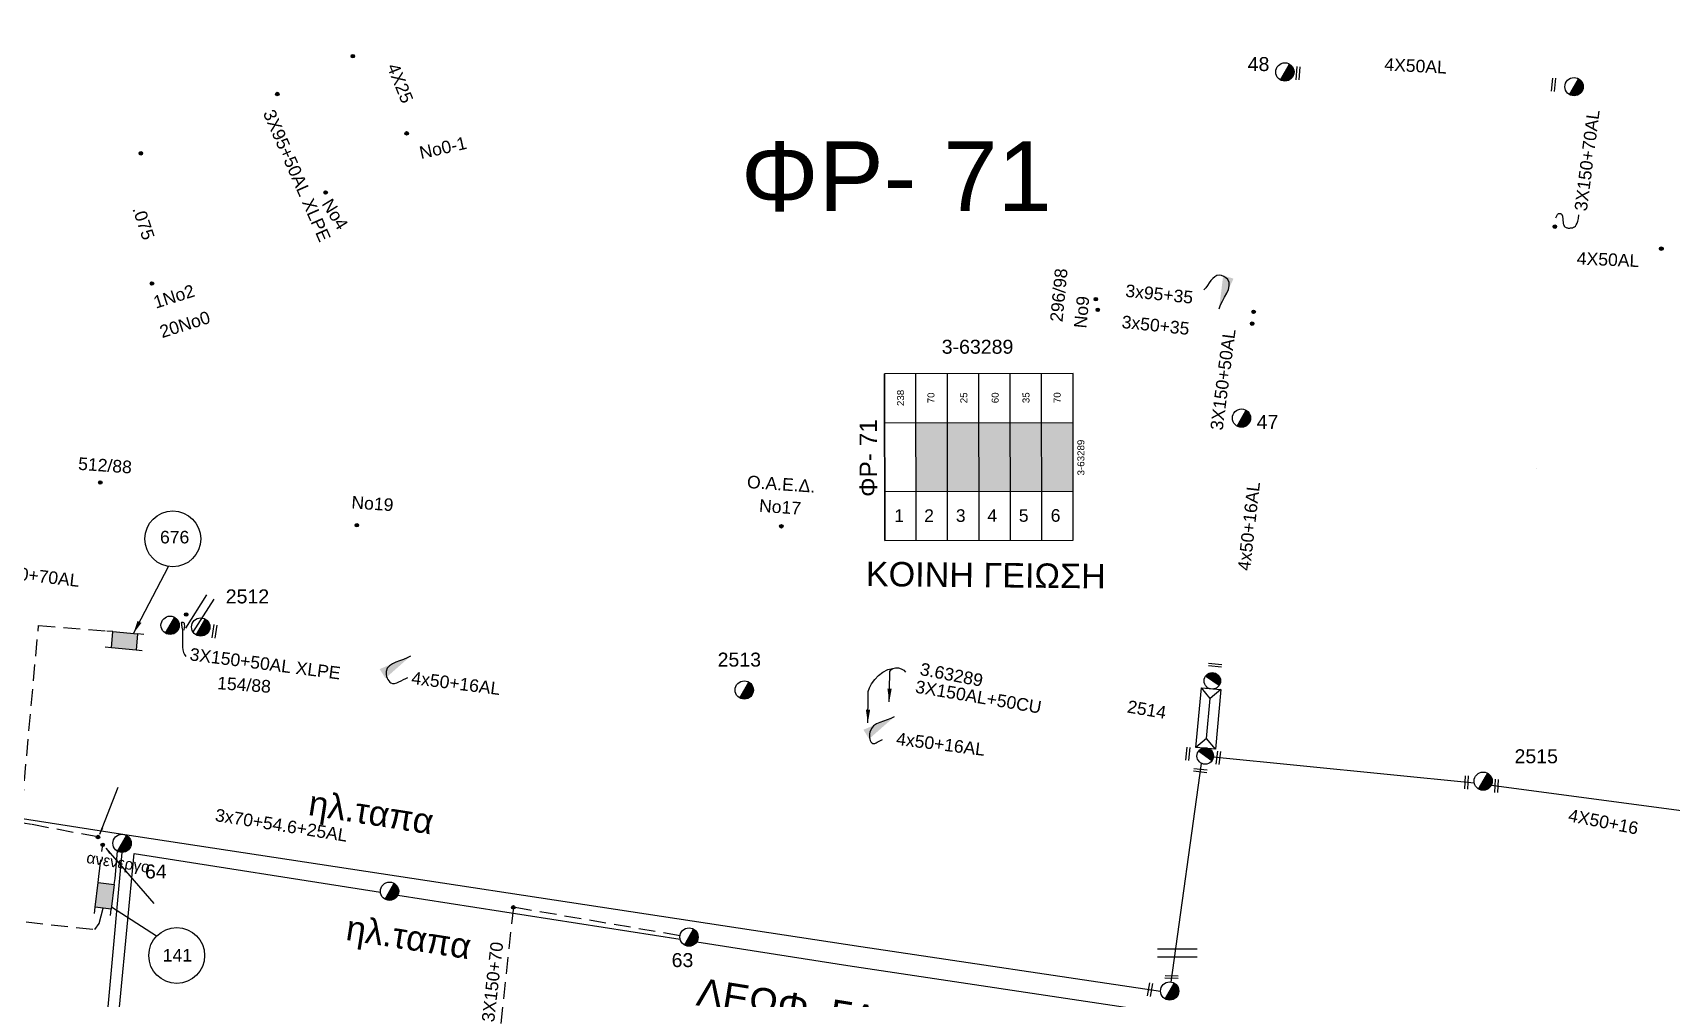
# Model space of a CAD drawing. Header units: millimetres. Extents: x 2893 to 4023, y 216 to 730.
# Drawn here: x 3269.4 to 3393.7, y 457.4 to 530.8 of the extents above; entities that cross this region are included whole.
import ezdxf
from ezdxf.enums import TextEntityAlignment as Align

# ---------------------------------------------------------------- set-up
doc = ezdxf.new("R2010")
doc.units = ezdxf.units.MM
doc.linetypes.add('DASHED', pattern=[19.05, 12.7, -6.35])
for name, color, linetype in [('Link Box 4 Διευθύνσεων', 7, 'Continuous'), ('Άγνωστα', 7, 'Continuous'), ('Ασφαλειοκιβώτια Χ.Τ 6 αναχωρήσεων', 7, 'Continuous'), ('Γυμνά εναέρια ΧΤ (3Φ)   3x50+35CU', 7, 'Continuous'), ('Γυμνά εναέρια ΧΤ (3Φ)   4x16CU', 7, 'Continuous'), ('Γυμνά εναέρια ΧΤ (3Φ)   4x50AL', 7, 'Continuous'), ('Γυμνά εναέρια ΧΤ και ΦΟΠ (3Φ)   4x50+16AL', 7, 'Continuous'), ('Επιγραφές - Σχήματα', 7, 'Continuous'), ('Καλώδια ΧΤ   3x150 AL+50XLPE', 7, 'DASHED'), ('Καλώδια ΧΤ   3x150+50AL', 7, 'DASHED'), ('Καλώδια ΧΤ   3x150+50AL XLPE', 7, 'DASHED'), ('Καλώδια ΧΤ   3x150+70 AL', 7, 'DASHED'), ('Καλώδια ΧΤ   3x150AL+50CU', 7, 'DASHED'), ('Καλώδια ΧΤ   3x95+35 CU', 7, 'DASHED'), ('Καλώδια ΧΤ   3x95+50 AL XLPE', 7, 'DASHED'), ('Μηχανική τομή', 7, 'Continuous'), ('Στύλος ΦΜ', 7, 'Continuous'), ('Στύλος ΦΜ @ 1', 7, 'Continuous'), ('Συνδέσεις', 7, 'Continuous'), ('Συνεστραμμένα ΧΤ   3x70+54.6+25 AL', 7, 'SYN_LINE'), ('Τομή', 7, 'Continuous'), ('Υποσταθμός εναέριος 2 στύλων', 7, 'Continuous'), ('Υποσταθμός πόλεως', 7, 'Continuous'), ('Υπόβαθρο ΔΕΗ', 7, 'Continuous'), ('Υπόγεια Καλώδια Δικτύου ΧΤ   .075', 7, 'DASHED'), ('Υπόγεια καλώδια Παροχών ΧΤ   .075', 7, 'DASHED'), ('Υπόγεια καλώδια Παροχών ΧΤ   4x25', 7, 'DASHED'), ('Υπόγεια καλώδια Παροχών ΧΤ   4x50AL', 7, 'DASHED')]:
    doc.layers.add(name, color=color, linetype=linetype)
doc.styles.add('arial', font='ARIAL.TTF')
doc.styles.get("Standard").update_dxf_attribs({"font": 'ARIAL.TTF'})
doc.linetypes.add('SYN_LINE', pattern='A,0.5,-0.0001,["/\\/\\/\\/",Standard,S=0.1,R=0,X=0,Y=-0.05],-0.25', length=0.7501)
doc.dimstyles.new('ISO-25', dxfattribs={"dimtxt": 2.5, "dimasz": 2.5, "dimexe": 1.25, "dimexo": 0.625, "dimtad": 1, "dimtxsty": 'Standard', "dimcen": 2.5, "dimadec": 0, "dimazin": 0, "dimtfac": 1, "dimtmove": 0, "dimatfit": 3, "dimfxl": 1, "dimarcsym": 0})

# ---------------------------------------------------------------- blocks, each defined once
blk = doc.blocks.new('LINK BOX 4 ΑΝΑΧΩΡΗΣΕΩΝ')
at = {"layer": 'Link Box 4 Διευθύνσεων', "ltscale": 40}
blk.add_hatch(color=256, dxfattribs=at).paths.add_polyline_path([(-3.54, 0), (-3.54, -4.67), (3.54, -4.67), (3.54, 0)])
for p, q in [((-3.54, 0), (-5.33, 0)), ((5.33, 0), (3.54, 0)), ((-3.54, -4.67), (-5.33, -4.67)), ((5.33, -4.67), (3.54, -4.67))]:
    blk.add_line(p, q, dxfattribs=at)
blk.add_lwpolyline([(-3.54, -4.67), (-3.54, 0), (3.54, 0), (3.54, -4.67)], close=True, dxfattribs=at)
blk = doc.blocks.new('ΥΠΑΡΧΩΝ ΤΣΙΜΕΝΤΕΝΙΟΣ ΣΤΥΛΟΣ')
at = {"layer": 'Στύλος ΦΜ'}
blk.add_hatch(color=7, dxfattribs=at).paths.add_polyline_path([(-1.29, -2.28, 0.574793), (2.62, 0, 0.268822), (1.3, 2.27)])
blk.add_line((-1.29, -2.28), (1.3, 2.27), dxfattribs=at)
blk.add_circle((0, 0), 2.62, dxfattribs=at)
at = {"layer": 'Στύλος ΦΜ', "flags": 4}
for tag, p in [('ΑΡΙΘΜΟΣ', (-4.68, 8.05)), ('ΤΥΠΟΣ', (-4.91, 3.03))]:
    blk.add_attdef(tag, p, '', height=4, dxfattribs=at)
blk = doc.blocks.new('ΤΟΜΗ')
at = {"layer": 'Τομή', "ltscale": 40}
for p, q in [((-5.68, 0), (5.68, 0)), ((5.68, -2.33), (-5.68, -2.33))]:
    blk.add_line(p, q, dxfattribs=at)
blk = doc.blocks.new('ΜΗΧΑΝΙΚΗ ΤΟΜΗ')
at = {"layer": 'Μηχανική τομή', "ltscale": 40}
for p, q in [((-1.89, 0.78), (1.89, 0.78)), ((1.89, 0), (-1.89, 0))]:
    blk.add_line(p, q, dxfattribs=at)
blk = doc.blocks.new('_ΣΥΝΔΕΣΗ')
at = {"layer": 'Συνδέσεις', "linetype": 'SYN_LINE', "ltscale": 40}
blk.add_hatch(color=256, dxfattribs=at).paths.add_polyline_path([(-116.75, 2339.64, 1), (-117.75, 2339.64, 1)])
at = {"layer": 'Συνδέσεις'}
blk.add_circle((-117.25, 2339.64), 0.5, dxfattribs=at)
blk = doc.blocks.new('ΥΠΟΣΤΑΘΜΟΣ ΕΝΑΕΡΙΟΣ ΕΠΙ 2 ΣΤΥΛΩΝ')
at = {"layer": 'Υποσταθμός εναέριος 2 στύλων', "linetype": 'Continuous'}
for points in [[(-11.97, -2.11, 0.574793), (-8.45, -0.07, 0.268822), (-9.64, 1.98)], [(9.68, -2.15, 0.574793), (13.19, -0.1, 0.268822), (12.01, 1.95)]]:
    blk.add_hatch(color=256, dxfattribs=at).paths.add_polyline_path(points)
for p, q in [((-11.97, -2.11), (-9.64, 1.98)), ((9.68, -2.15), (12.01, 1.95))]:
    blk.add_line(p, q, dxfattribs=at)
for centre in [(-10.81, -0.07), (10.84, -0.1)]:
    blk.add_circle(centre, 2.36, dxfattribs=at)
at = {"layer": 'Υποσταθμός πόλεως', "linetype": 'Continuous', "ltscale": 40}
blk.add_lwpolyline([(-8.57, 2.82), (8.57, 2.82), (8.57, -2.82), (-8.57, -2.82)], close=True, dxfattribs=at)
for points in [[(-5.75, 0), (-8.57, 2.82)], [(-8.57, -2.82), (-5.75, 0)], [(-5.75, 0), (5.75, 0)], [(5.75, 0), (8.57, 2.82)], [(8.57, -2.82), (5.75, 0)]]:
    blk.add_lwpolyline(points, dxfattribs=at)
at = {"layer": 'Υποσταθμός εναέριος 2 στύλων', "ltscale": 40, "flags": 1}
for tag, p in [('ΜΕΤΑΣΧΗΜΑΤΙΣΜΟΣ', (14.09, 2.51)), ('ΙΣΧΥΣ', (14.07, -0.28)), ('ΑΡΙΘΜΟΣ', (14.19, -3))]:
    blk.add_attdef(tag, p, '', height=1.8, dxfattribs=at)
blk = doc.blocks.new('ΑΣΦΑΛΕΙΟΚΙΒΩΤΙΟ ΥΠΟΣΤΑΘΜΟΥ 6 ΑΝΑΧΩΡΗΣΕΩΝ')
at = {"layer": 'Ασφαλειοκιβώτια Χ.Τ 6 αναχωρήσεων', "ltscale": 40}
for p, q in [((-23.91, 27), (23.91, 27)), ((-9.83, 27), (-9.83, -27)), ((9.83, 27), (9.83, -27)), ((-23.91, 18), (23.91, 18)), ((-23.91, 9), (23.91, 9)), ((-23.91, 0), (23.91, 0)), ((-23.91, -9), (23.91, -9)), ((-23.91, -18), (23.91, -18))]:
    blk.add_line(p, q, dxfattribs=at)
at = {"layer": 'Ασφαλειοκιβώτια Χ.Τ 6 αναχωρήσεων'}
blk.add_lwpolyline([(-23.91, -27), (23.91, -27), (23.91, 27), (-23.91, 27)], close=True, dxfattribs=at)
for s, p in [('1', (-18.59, 24.27)), ('2', (-18.59, 15.7)), ('3', (-18.59, 6.63)), ('4', (-18.59, -2.39)), ('5', (-18.59, -11.4)), ('6', (-18.59, -20.54))]:
    blk.add_text(s, height=3.6, rotation=270, dxfattribs=at).set_placement(p)
at = {"layer": 'Ασφαλειοκιβώτια Χ.Τ 6 αναχωρήσεων', "ltscale": 40}
for tag, height, p in [('ΟΝΟΜΑ', 5, (-0.27, 31.68)), ('ΚΕΙΜΕΝΟ 1', 2, (16.95, 22.41)), ('ΚΕΙΜΕΝΟ 2', 2, (16.95, 13.71)), ('ΚΕΙΜΕΝΟ 3', 2, (16.95, 4.31)), ('ΚΕΙΜΕΝΟ 4', 2, (16.95, -4.67)), ('ΚΕΙΜΕΝΟ 5', 2, (16.95, -13.51)), ('ΚΕΙΜΕΝΟ 6', 2, (16.95, -22.43)), ('ΣΧ', 2, (-0.21, -29.21))]:
    blk.add_attdef(tag, text='', height=height, dxfattribs=at).set_placement(p, align=Align.MIDDLE_CENTER)

msp = doc.modelspace()

# ---------------------------------------------------------------- hatches: boundary and pattern name
at = {"layer": 'Ασφαλειοκιβώτια Χ.Τ 6 αναχωρήσεων'}
h = msp.add_hatch(color=1, dxfattribs=at)
h.dxf.hatch_style = 1
h.paths.add_polyline_path([(3338.78, 501.15), (3336.39, 501.15), (3336.4, 495.94), (3338.78, 495.95)])
h = msp.add_hatch(color=2, dxfattribs=at)
h.dxf.hatch_style = 1
h.paths.add_polyline_path([(3341.16, 501.16), (3338.78, 501.15), (3338.78, 495.95), (3341.17, 495.95)])
h = msp.add_hatch(color=5, dxfattribs=at)
h.dxf.hatch_style = 1
h.paths.add_polyline_path([(3343.55, 501.16), (3341.16, 501.16), (3341.17, 495.95), (3343.55, 495.95)])
h = msp.add_hatch(color=30, dxfattribs=at)
h.dxf.hatch_style = 1
h.paths.add_polyline_path([(3345.93, 501.16), (3343.55, 501.16), (3343.55, 495.95), (3345.94, 495.96)])
h = msp.add_hatch(color=133, dxfattribs=at)
h.dxf.hatch_style = 1
h.paths.add_polyline_path([(3348.32, 501.17), (3345.93, 501.16), (3345.94, 495.96), (3348.32, 495.96)])

# ---------------------------------------------------------------- linework, layer by layer
at = {"layer": 'Άγνωστα', "color": 30, "linetype": 'DASHED', "ltscale": 0.1, "const_width": 0.000000318}
msp.add_lwpolyline([(3279.87, 486.46), (3279.9, 486.71), (3293.11, 485.11), (3293.11, 485.11), (3293.95, 493.36)], dxfattribs=at)
at = {"layer": 'Άγνωστα', "color": 30, "ltscale": 0.1, "const_width": 0.000000318}
for points in [[(3281, 486.58), (3280.96, 485.98), (3281.47, 485.92)], [(3277.77, 485.07), (3279.48, 484.95), (3279.54, 485.12), (3279.54, 485.12)]]:
    msp.add_lwpolyline(points, dxfattribs=at)
at = {"layer": 'Άγνωστα', "color": 5}
msp.add_lwpolyline([(3355.74, 458.67), (3358.06, 475.28)], dxfattribs=at)
at = {"layer": 'Άγνωστα'}
msp.add_lwpolyline([(3275.6, 466.54), (3275.79, 468.62)], dxfattribs=at)
at = {"layer": 'Άγνωστα', "color": 5, "linetype": 'DASHED', "ltscale": 0.1}
msp.add_lwpolyline([(3266.96, 463.44), (3274.06, 462.67), (3274.4, 463.12), (3274.7, 464.29)], dxfattribs=at)
at = {"layer": 'Άγνωστα', "color": 30, "linetype": 'DASHED', "ltscale": 0.1}
msp.add_lwpolyline([(3318.48, 462.19), (3305.83, 464.35), (3304.7, 453.98)], dxfattribs=at)
at = {"layer": 'Γυμνά εναέρια ΧΤ (3Φ)   3x50+35CU', "color": 133, "linetype": 'DASHED', "ltscale": 0.1, "const_width": 0.000000318}
msp.add_lwpolyline([(3361.9, 508.67), (3361.9, 508.67), (3350.18, 509.72)], dxfattribs=at)
at = {"layer": 'Γυμνά εναέρια ΧΤ (3Φ)   4x16CU', "linetype": 'SYN_LINE', "ltscale": 10}
msp.add_lwpolyline([(3276.11, 468.51), (3273.18, 436.14)], dxfattribs=at)
at = {"layer": 'Γυμνά εναέρια ΧΤ (3Φ)   4x50AL', "color": 133, "ltscale": 0.1, "const_width": 0.000000318}
msp.add_lwpolyline([(3365.07, 527.74), (3365.07, 527.74), (3385.66, 526.83)], dxfattribs=at)
at = {"layer": 'Γυμνά εναέρια ΧΤ και ΦΟΠ (3Φ)   4x50+16AL', "color": 133, "ltscale": 0.1, "const_width": 0.000000318}
for points in [[(3364.75, 528.38), (3368.45, 559.11)], [(3361.58, 501.99), (3364.6, 527.13)], [(3359.04, 482.15), (3361.44, 500.9)]]:
    msp.add_lwpolyline(points, dxfattribs=at)
at = {"layer": 'Γυμνά εναέρια ΧΤ και ΦΟΠ (3Φ)   4x50+16AL', "color": 5, "const_width": 0.000000318}
for points in [[(3282.73, 485.35), (3282.73, 485.35), (3322.93, 480.29)], [(3323.61, 480.21), (3357.72, 475.92)]]:
    msp.add_lwpolyline(points, dxfattribs=at)
at = {"layer": 'Γυμνά εναέρια ΧΤ και ΦΟΠ (3Φ)   4x50+16AL', "color": 1, "ltscale": 0.1}
for points in [[(3378.75, 473.78), (3358.95, 475.76)], [(3380.05, 473.63), (3408.5, 469.83), (3442.53, 465.64)]]:
    msp.add_lwpolyline(points, dxfattribs=at)
at = {"layer": 'Επιγραφές - Σχήματα'}
for points in [[(3384.94, 516.71), (3384.99, 516.82), (3385.04, 516.91), (3385.08, 516.97), (3385.12, 517.01), (3385.16, 517.03), (3385.2, 517.04), (3385.23, 517.05), (3385.26, 517.04), (3385.29, 517.03), (3385.32, 517.02), (3385.34, 517.01), (3385.37, 516.99), (3385.39, 516.97), (3385.4, 516.95), (3385.42, 516.92), (3385.43, 516.9), (3385.44, 516.86), (3385.45, 516.83), (3385.46, 516.79), (3385.46, 516.75), (3385.47, 516.71), (3385.47, 516.66), (3385.47, 516.62), (3385.48, 516.57), (3385.48, 516.53), (3385.48, 516.48), (3385.49, 516.44), (3385.49, 516.4), (3385.5, 516.35), (3385.5, 516.31), (3385.51, 516.27), (3385.52, 516.23), (3385.53, 516.19), (3385.55, 516.15), (3385.57, 516.12), (3385.59, 516.08), (3385.61, 516.05), (3385.64, 516.02), (3385.68, 516), (3385.72, 515.98), (3385.77, 515.96), (3385.82, 515.94), (3385.88, 515.93), (3385.94, 515.93), (3386, 515.93), (3386.07, 515.94), (3386.14, 515.95), (3386.21, 515.96), (3386.29, 515.99), (3386.36, 516.03), (3386.43, 516.09), (3386.5, 516.17), (3386.56, 516.3), (3386.62, 516.46), (3386.66, 516.67), (3386.7, 516.94)], [(3280.84, 485.4), (3280.88, 485.59), (3280.89, 485.73), (3280.88, 485.83), (3280.86, 485.9), (3280.82, 485.95), (3280.78, 485.97), (3280.74, 485.98), (3280.7, 485.98), (3280.67, 485.98), (3280.65, 485.98), (3280.64, 485.98), (3280.63, 485.97), (3280.62, 485.95), (3280.63, 485.93), (3280.63, 485.89), (3280.64, 485.84), (3280.65, 485.78), (3280.67, 485.71), (3280.68, 485.62), (3280.7, 485.51), (3280.71, 485.39), (3280.72, 485.26), (3280.72, 485.1), (3280.72, 484.93), (3280.72, 484.73), (3280.71, 484.53), (3280.71, 484.32), (3280.72, 484.11), (3280.75, 483.9), (3280.8, 483.71), (3280.87, 483.54), (3280.98, 483.39)], [(3332.76, 480.49), (3332.76, 480.73), (3332.85, 481.02), (3333.02, 481.33), (3333.25, 481.65), (3333.54, 481.95), (3333.87, 482.21), (3334.24, 482.4), (3334.64, 482.49)], [(3334.4, 482.09), (3334.4, 482.27), (3334.49, 482.4), (3334.64, 482.49), (3334.84, 482.54), (3335.05, 482.53), (3335.26, 482.47), (3335.45, 482.36), (3335.6, 482.2)]]:
    msp.add_lwpolyline(points, dxfattribs=at)
at = {"layer": 'Επιγραφές - Σχήματα', "color": 190, "ltscale": 0.1, "const_width": 0.000000318}
msp.add_lwpolyline([(3332.06, 488.05), (3350.87, 487.86), (3350.91, 491.13), (3332.09, 491.32)], close=True, dxfattribs=at)
at = {"layer": 'Επιγραφές - Σχήματα'}
for centre in [(3279.98, 492.33), (3280.28, 460.69)]:
    msp.add_circle(centre, 2.12, dxfattribs=at)
at = {"layer": 'Καλώδια ΧΤ   3x150 AL+50XLPE', "color": 133, "ltscale": 0.1, "const_width": 0.000000318}
for points in [[(3280.93, 565.81), (3280.76, 564.53), (3280.45, 564.19), (3280.37, 562.54), (3280.88, 561.7), (3282.71, 560.25), (3278.75, 522.17), (3277.68, 521.67)], [(3277.57, 521.61), (3277.56, 521.61), (3277.88, 521.11), (3293.64, 528.99)]]:
    msp.add_lwpolyline(points, dxfattribs=at)
at = {"layer": 'Καλώδια ΧΤ   3x150+50AL', "color": 133, "ltscale": 0.1, "const_width": 0.000000318}
msp.add_lwpolyline([(3360.84, 502.14), (3360.83, 502.71), (3361.23, 502.76), (3361.89, 508.54)], dxfattribs=at)
at = {"layer": 'Καλώδια ΧΤ   3x150+70 AL', "color": 133, "linetype": 'DASHED', "ltscale": 0.1, "const_width": 0.000000318}
msp.add_lwpolyline([(3385.84, 526.19), (3384.89, 516.18)], dxfattribs=at)
at = {"layer": 'Καλώδια ΧΤ   3x150+70 AL', "color": 5, "ltscale": 0.1, "const_width": 0.000000318}
msp.add_lwpolyline([(3274.85, 484.1), (3272.82, 484.32), (3274.51, 496.69)], dxfattribs=at)
at = {"layer": 'Καλώδια ΧΤ   3x150AL+50CU', "color": 2, "ltscale": 0.1, "const_width": 0.000000318}
msp.add_lwpolyline([(3358.03, 478.4), (3357.99, 478.4), (3357.08, 478.33), (3356.5, 477.82), (3356.5, 477.82), (3356.2, 476.84), (3324.99, 480.97), (3326.17, 493.28)], dxfattribs=at)
at = {"layer": 'Καλώδια ΧΤ   3x150AL+50CU', "color": 30, "ltscale": 0.1}
msp.add_lwpolyline([(3268.55, 472.05), (3268.55, 472.05), (3269.79, 485.75), (3274.96, 485.33)], dxfattribs=at)
at = {"layer": 'Καλώδια ΧΤ   3x150AL+50CU', "color": 30, "ltscale": 0.1, "const_width": 0.000000318}
msp.add_lwpolyline([(3277.66, 483.84), (3279.63, 483.69), (3280.76, 484.82), (3280.76, 484.82), (3355.46, 475.64), (3355.46, 475.64), (3357.8, 477.47), (3357.8, 477.47)], dxfattribs=at)
at = {"layer": 'Καλώδια ΧΤ   3x150AL+50CU', "linetype": 'Continuous', "ltscale": 0.1}
msp.add_lwpolyline([(3275.34, 464.39), (3278.75, 462.17)], dxfattribs=at)
at = {"layer": 'Καλώδια ΧΤ   3x95+35 CU', "color": 133, "linetype": 'DASHED', "ltscale": 0.1, "const_width": 0.000000318}
msp.add_lwpolyline([(3362.01, 509.57), (3361.86, 509.62), (3350.03, 510.53), (3350.03, 510.53)], dxfattribs=at)
at = {"layer": 'Καλώδια ΧΤ   3x95+35 CU', "color": 133, "ltscale": 0.1, "const_width": 0.000000318}
msp.add_lwpolyline([(3361.9, 508.67), (3362.01, 509.57)], dxfattribs=at)
at = {"layer": 'Καλώδια ΧΤ   3x95+50 AL XLPE', "color": 133, "const_width": 0.000000318}
msp.add_lwpolyline([(3287.91, 526.11), (3291.58, 518.63)], dxfattribs=at)
at = {"layer": 'Συνεστραμμένα ΧΤ   3x70+54.6+25 AL', "color": 5, "ltscale": 10, "const_width": 0.000000318}
msp.add_lwpolyline([(3218.76, 493.72), (3281.41, 485.56)], dxfattribs=at)
at = {"layer": 'Συνεστραμμένα ΧΤ   3x70+54.6+25 AL', "color": 30, "ltscale": 10}
msp.add_lwpolyline([(3246.54, 474.53), (3276.02, 469.94), (3332.2, 461.38), (3354.95, 457.98)], dxfattribs=at)
at = {"layer": 'Υπόβαθρο ΔΕΗ', "ltscale": 0.1, "const_width": 0.000000318}
for points in [[(3244.08, 504.5), (3325.9, 543.7), (3365.68, 543.7), (3357.15, 477.15), (3242.52, 492.27), (3244.16, 504.62)], [(3389.25, 542.31), (3439.78, 537.93), (3433.98, 467.74), (3380.51, 475.02), (3389.25, 542.31)]]:
    msp.add_lwpolyline(points, dxfattribs=at)
at = {"layer": 'Υπόβαθρο ΔΕΗ'}
for points in [[(3270.15, 396.03), (3277.05, 468.43), (3295.74, 465.49)], [(3297.06, 465.28), (3318.49, 461.92)], [(3319.75, 461.72), (3331.2, 459.92), (3354.3, 456.45), (3343.33, 373.06), (3311.02, 383.17), (3285.98, 391.05), (3270.15, 396.03)]]:
    msp.add_lwpolyline(points, dxfattribs=at)
at = {"layer": 'Υπόγεια Καλώδια Δικτύου ΧΤ   .075', "ltscale": 0.1}
msp.add_lwpolyline([(3274.3, 469.69), (3269.25, 470.64), (3247.77, 473.88), (3247.74, 474.74), (3246.38, 475.59), (3245.48, 475.55), (3244.9, 475.12), (3244.61, 474.36), (3218.24, 478.24)], dxfattribs=at)
at = {"layer": 'Υπόγεια Καλώδια Δικτύου ΧΤ   .075', "color": 30, "ltscale": 0.1}
msp.add_lwpolyline([(3274.37, 466.69), (3274.66, 469.09)], dxfattribs=at)
at = {"layer": 'Υπόγεια καλώδια Παροχών ΧΤ   .075', "color": 133, "ltscale": 0.1, "const_width": 0.000000318}
for points in [[(3277.44, 521.55), (3274.63, 520.27)], [(3274.63, 520.27), (3278.4, 511.72)]]:
    msp.add_lwpolyline(points, dxfattribs=at)
at = {"layer": 'Υπόγεια καλώδια Παροχών ΧΤ   4x25', "color": 133, "ltscale": 0.1, "const_width": 0.000000318}
for points in [[(3293.75, 529.05), (3294.47, 529.42)], [(3294.44, 529.37), (3297.73, 523.12)]]:
    msp.add_lwpolyline(points, dxfattribs=at)
at = {"layer": 'Υπόγεια καλώδια Παροχών ΧΤ   4x50AL', "color": 133, "ltscale": 0.1, "const_width": 0.000000318}
msp.add_lwpolyline([(3384.76, 514.87), (3384.76, 514.87)], close=True, dxfattribs=at)
for points in [[(3384.86, 515.91), (3384.81, 514.86)], [(3384.81, 514.86), (3392.95, 514.37)]]:
    msp.add_lwpolyline(points, dxfattribs=at)

# ---------------------------------------------------------------- block references
at = {"color": 62, "xscale": 0.2649871955223772, "yscale": 0.2649871955223772, "zscale": 0.2649871955223772}
for p in [(3324.71, -90.99), (3308.63, -98.36), (3357.24, -126.69)]:
    msp.add_blockref('_ΣΥΝΔΕΣΗ', p, dxfattribs=at)
at = {"layer": 'Link Box 4 Διευθύνσεων'}
for p, xscale, yscale, zscale, rotation in [((3276.37, 485.2), 0.2649871955224316, 0.2649871955224316, 0.2649871955224316, 354.705869271762), ((3275.43, 465.14), 0.2649871955223224, 0.2649871955223224, 0.2649871955223224, 263.0292537090207)]:
    msp.add_blockref('LINK BOX 4 ΑΝΑΧΩΡΗΣΕΩΝ', p, dxfattribs=dict(at, xscale=xscale, yscale=yscale, zscale=zscale, rotation=rotation))
at = {"layer": 'Άγνωστα', "color": 62, "xscale": 0.2649871955223772, "yscale": 0.2649871955223772, "zscale": 0.2649871955223772}
for p in [(3318.98, -93.86), (3318.98, -93.86), (3322.65, -101.34), (3381.1, -109.44), (3381.25, -110.25), (3392.97, -111.3), (3393.08, -110.4), (3305.55, -123.36), (3325.02, -126.61), (3312.07, -133.39)]:
    msp.add_blockref('_ΣΥΝΔΕΣΗ', p, dxfattribs=at)
at = {"layer": 'Ασφαλειοκιβώτια Χ.Τ 6 αναχωρήσεων', "xscale": 0.2649871955224137, "yscale": 0.2649871955224137, "zscale": 0.2649871955224137, "rotation": 90.07866975009475}
msp.add_blockref('ΑΣΦΑΛΕΙΟΚΙΒΩΤΙΟ ΥΠΟΣΤΑΘΜΟΥ 6 ΑΝΑΧΩΡΗΣΕΩΝ', (3341.16, 498.55), dxfattribs=at).add_auto_attribs({'ΟΝΟΜΑ': 'ΦP- 71', 'ΣΧ': '3-63289', 'ΚΕΙΜΕΝΟ 2': '70', 'ΚΕΙΜΕΝΟ 1': '238', 'ΚΕΙΜΕΝΟ 3': '25', 'ΚΕΙΜΕΝΟ 4': '60', 'ΚΕΙΜΕΝΟ 5': '35', 'ΚΕΙΜΕΝΟ 6': '70'})
at = {"layer": 'Μηχανική τομή'}
for p, xscale, yscale, zscale, rotation in [((3365.48, 527.68), 0.2649871955224079, 0.2649871955224079, 0.2649871955224079, 85.24304344440873), ((3384.87, 526.81), 0.2649871955224079, 0.2649871955224079, 0.2649871955224079, 85.24304344440873), ((3283.25, 485.29), 0.2649871955223669, 0.2649871955223669, 0.2649871955223669, 81.58078072045093), ((3359.07, 482.64), 0.2649871955223613, 0.2649871955223613, 0.2649871955223613, 353.4370279865754), ((3356.91, 476.02), 0.264987195522481, 0.264987195522481, 0.264987195522481, 263.4370279865784), ((3359.23, 475.71), 0.264987195522481, 0.264987195522481, 0.264987195522481, 263.4370279865784), ((3357.95, 474.63), 0.2649871955223613, 0.2649871955223613, 0.2649871955223613, 353.4370279865754), ((3378.06, 473.84), 0.2649871955223974, 0.2649871955223974, 0.2649871955223974, 266.4496506674508), ((3380.34, 473.58), 0.2649871955223974, 0.2649871955223974, 0.2649871955223974, 266.4496506674508), ((3355.78, 458.96), 0.2649871955222315, 0.2649871955222315, 0.2649871955222315, 358.3379839825249), ((3354.25, 458.08), 0.2649871955222676, 0.2649871955222676, 0.2649871955222676, 79.82663766794417)]:
    msp.add_blockref('ΜΗΧΑΝΙΚΗ ΤΟΜΗ', p, dxfattribs=dict(at, xscale=xscale, yscale=yscale, zscale=zscale, rotation=rotation))
at = {"layer": 'Στύλος ΦΜ @ 1', "ltscale": 40}
ref = msp.add_blockref('ΥΠΑΡΧΩΝ ΤΣΙΜΕΝΤΕΝΙΟΣ ΣΤΥΛΟΣ', (3364.38, 527.79), dxfattribs=dict(at, xscale=0.2649871955223772, yscale=0.2649871955223772, zscale=0.2649871955223772))
ref.add_attrib('ΤΥΠΟΣ', '48', (3361.56, 527.86), dxfattribs={"layer": 'Στύλος ΦΜ', "height": 1.06, "flags": 4})
at = {"layer": 'Στύλος ΦΜ @ 1', "ltscale": 40, "xscale": 0.2649871955223772, "yscale": 0.2649871955223772, "zscale": 0.2649871955223772}
for p in [(3364.38, 527.79), (3386.33, 526.67), (3386.33, 526.67), (3386.33, 526.67), (3386.33, 526.67), (3361.09, 501.5), (3279.78, 485.77), (3282.1, 485.64), (3323.35, 480.85), (3296.43, 465.57)]:
    msp.add_blockref('ΥΠΑΡΧΩΝ ΤΣΙΜΕΝΤΕΝΙΟΣ ΣΤΥΛΟΣ', p, dxfattribs=at)
at = {"layer": 'Στύλος ΦΜ @ 1', "ltscale": 40}
ref = msp.add_blockref('ΥΠΑΡΧΩΝ ΤΣΙΜΕΝΤΕΝΙΟΣ ΣΤΥΛΟΣ', (3361.09, 501.5), dxfattribs=dict(at, xscale=0.2649871955223772, yscale=0.2649871955223772, zscale=0.2649871955223772))
ref.add_attrib('ΤΥΠΟΣ', '47', (3362.24, 500.68), dxfattribs={"layer": 'Στύλος ΦΜ', "height": 1.06, "flags": 4})
ref = msp.add_blockref('ΥΠΑΡΧΩΝ ΤΣΙΜΕΝΤΕΝΙΟΣ ΣΤΥΛΟΣ', (3282.1, 485.64), dxfattribs=dict(at, xscale=0.2649871955223772, yscale=0.2649871955223772, zscale=0.2649871955223772))
ref.add_attrib('ΤΥΠΟΣ', '2512', (3284, 487.43), dxfattribs={"layer": 'Στύλος ΦΜ', "height": 1.06, "flags": 4})
ref = msp.add_blockref('ΥΠΑΡΧΩΝ ΤΣΙΜΕΝΤΕΝΙΟΣ ΣΤΥΛΟΣ', (3323.35, 480.85), dxfattribs=dict(at, xscale=0.2649871955223772, yscale=0.2649871955223772, zscale=0.2649871955223772))
ref.add_attrib('ΤΥΠΟΣ', '2513', (3321.33, 482.63), dxfattribs={"layer": 'Στύλος ΦΜ', "height": 1.06, "flags": 4})
ref = msp.add_blockref('ΥΠΑΡΧΩΝ ΤΣΙΜΕΝΤΕΝΙΟΣ ΣΤΥΛΟΣ', (3379.43, 473.93), dxfattribs=dict(at, xscale=0.2649871955223772, yscale=0.2649871955223772, zscale=0.2649871955223772))
ref.add_attrib('ΤΥΠΟΣ', '2515', (3381.81, 475.29), dxfattribs={"layer": 'Στύλος ΦΜ', "height": 1.06, "flags": 4})
ref = msp.add_blockref('ΥΠΑΡΧΩΝ ΤΣΙΜΕΝΤΕΝΙΟΣ ΣΤΥΛΟΣ', (3276.13, 469.21), dxfattribs=dict(at, xscale=0.2649871955223772, yscale=0.2649871955223772, zscale=0.2649871955223772))
ref.add_attrib('ΤΥΠΟΣ', '64', (3277.87, 466.54), dxfattribs={"layer": 'Στύλος ΦΜ', "height": 1.06, "flags": 4})
ref = msp.add_blockref('ΥΠΑΡΧΩΝ ΤΣΙΜΕΝΤΕΝΙΟΣ ΣΤΥΛΟΣ', (3319.16, 462.09), dxfattribs=dict(at, xscale=0.2649871955223772, yscale=0.2649871955223772, zscale=0.2649871955223772))
ref.add_attrib('ΤΥΠΟΣ', '63', (3317.84, 459.81), dxfattribs={"layer": 'Στύλος ΦΜ', "height": 1.06, "flags": 4})
ref = msp.add_blockref('ΥΠΑΡΧΩΝ ΤΣΙΜΕΝΤΕΝΙΟΣ ΣΤΥΛΟΣ', (3355.64, 457.99), dxfattribs=dict(at, xscale=0.2649871955223772, yscale=0.2649871955223772, zscale=0.2649871955223772))
ref.add_attrib('ΤΥΠΟΣ', '46', (3351.14, 455.03), dxfattribs={"layer": 'Στύλος ΦΜ', "height": 1.06, "flags": 4})
at = {"layer": 'Συνδέσεις', "xscale": 0.2649871955223772, "yscale": 0.2649871955223772, "zscale": 0.2649871955223772}
for p in [(3305.37, -150.29), (3305.73, -150.88), (3336.9, -155.63)]:
    msp.add_blockref('_ΣΥΝΔΕΣΗ', p, dxfattribs=at)
at = {"layer": 'Τομή', "xscale": 0.2649871955223722, "yscale": 0.2649871955223722, "zscale": 0.2649871955223722, "rotation": 57.70314388702558}
msp.add_blockref('ΤΟΜΗ', (3281.77, 486.81), dxfattribs=at)
at = {"layer": 'Τομή', "xscale": 0.2649871955223772, "yscale": 0.2649871955223772, "zscale": 0.2649871955223772}
msp.add_blockref('ΤΟΜΗ', (3356.22, 461.19), dxfattribs=at)
at = {"layer": 'Υποσταθμός εναέριος 2 στύλων', "xscale": 0.2649871955223222, "yscale": 0.2649871955223222, "zscale": 0.2649871955223222, "rotation": 84.73011315668117}
msp.add_blockref('ΥΠΟΣΤΑΘΜΟΣ ΕΝΑΕΡΙΟΣ ΕΠΙ 2 ΣΤΥΛΩΝ', (3358.58, 478.69), dxfattribs=at)
at = {"layer": 'Υπόγεια καλώδια Παροχών ΧΤ   .075', "color": 62, "xscale": 0.2649871955223772, "yscale": 0.2649871955223772, "zscale": 0.2649871955223772}
msp.add_blockref('_ΣΥΝΔΕΣΗ', (3309.47, -108.25), dxfattribs=at)
at = {"layer": 'Υπόγεια καλώδια Παροχών ΧΤ   4x25', "color": 62, "xscale": 0.2649871955223772, "yscale": 0.2649871955223772, "zscale": 0.2649871955223772}
msp.add_blockref('_ΣΥΝΔΕΣΗ', (3328.8, -96.85), dxfattribs=at)
at = {"layer": 'Υπόγεια καλώδια Παροχών ΧΤ   4x50AL', "color": 62, "xscale": 0.2649871955223772, "yscale": 0.2649871955223772, "zscale": 0.2649871955223772}
for p in [(3415.94, -103.93), (3424.02, -105.61), (3424.02, -105.6)]:
    msp.add_blockref('_ΣΥΝΔΕΣΗ', p, dxfattribs=at)

# ---------------------------------------------------------------- texts
at = {"layer": 'Άγνωστα', "color": 7}
note = msp.add_mtext_dynamic_manual_height_columns('ηλ.ταπα\\P', width=1.8, gutter_width=12.5, heights=[0.0453, 0], dxfattribs=dict(at, insert=(3276.36, 475.49), char_height=1.908, attachment_point=1, rotation=351))
for column, words in zip(note.columns.linked_columns, ['\\P']):
    column.text = words
at = {"layer": 'Άγνωστα', "char_height": 0.954, "width": 89.2327, "attachment_point": 1, "style": 'arial'}
for s, insert, rotation in [('4X50+16', (3386.01, 471.83), 348.9984), ('3X150+70', (3303.42, 455.7), 83.4465)]:
    msp.add_mtext(s, dxfattribs=dict(at, insert=insert, rotation=rotation))
at = {"layer": 'Άγνωστα', "color": 7}
note = msp.add_mtext_dynamic_manual_height_columns('{\\H0.44444x;ανενεργο}\\P', width=1.8, gutter_width=12.5, heights=[0.0453, 0], dxfattribs=dict(at, insert=(3259.39, 470.8), char_height=1.9079, attachment_point=1, rotation=351))
for column, words in zip(note.columns.linked_columns, ['\\P']):
    column.text = words
note = msp.add_mtext_dynamic_manual_height_columns('ηλ.ταπα\\P', width=1.8, gutter_width=12.5, heights=[0.0453, 0], dxfattribs=dict(at, insert=(3279.21, 466.01), char_height=1.908, attachment_point=1, rotation=351))
for column, words in zip(note.columns.linked_columns, ['\\P']):
    column.text = words
at = {"layer": 'Γυμνά εναέρια ΧΤ (3Φ)   3x50+35CU', "insert": (3352.06, 509.3), "char_height": 0.954, "width": 9.1403, "attachment_point": 1, "rotation": 354.028, "style": 'arial'}
msp.add_mtext('3x50+35', dxfattribs=at)
at = {"layer": 'Γυμνά εναέρια ΧΤ (3Φ)   4x50AL', "insert": (3371.96, 528.85), "char_height": 0.954, "width": 89.2327, "attachment_point": 1, "rotation": 357.1428, "style": 'arial'}
msp.add_mtext('4X50AL', dxfattribs=at)
at = {"layer": 'Γυμνά εναέρια ΧΤ και ΦΟΠ (3Φ)   4x50+16AL', "char_height": 0.954, "width": 89.2327, "attachment_point": 1, "style": 'arial'}
for insert, rotation in [((3360.79, 489.98), 83.5593), ((3298.17, 482.26), 352.8237), ((3334.96, 477.64), 352.8237)]:
    msp.add_mtext('4x50+16AL', dxfattribs=dict(at, insert=insert, rotation=rotation))
at = {"layer": 'Επιγραφές - Σχήματα', "attachment_point": 1, "style": 'arial'}
for s, insert, char_height, width, rotation in [('No0-1', (3298.61, 522.1), 0.954, 89.2327, 12.7389), ('No4', (3292.06, 518.28), 0.954, 89.2327, 301.7776), ('296/98', (3346.55, 508.86), 0.954, 89.2327, 84.4274), ('1No2', (3278.41, 510.72), 0.954, 89.2327, 17.5468), ('No9', (3348.36, 508.38), 0.954, 89.2327, 84.4274), ('20No0', (3278.88, 508.48), 0.954, 89.2327, 17.5468), ('512/88', (3272.84, 498.53), 0.954, 89.2327, 356.0203), ('Ο.Α.Ε.Δ.', (3323.6, 497.15), 0.954, 89.2327, 356.0203), ('No19', (3293.58, 495.6), 0.954, 89.2327, 356.0203), ('No17', (3324.52, 495.34), 0.954, 89.2327, 356.0203), ('3.63289', (3336.81, 482.94), 0.954, 89.2327, 349.1184), ('154/88', (3283.39, 481.87), 0.954, 89.2327, 356.0203), ('2514', (3352.52, 480.09), 0.954, 89.2327, 350.3761), ('ΛΕΩΦ. ΓΑΛΑΤΣΙΟΥ', (3319.97, 459.01), 2.1199, 45.1012, 350.8391)]:
    msp.add_mtext(s, dxfattribs=dict(at, insert=insert, char_height=char_height, width=width, rotation=rotation))
at = {"layer": 'Επιγραφές - Σχήματα', "linetype": 'Continuous', "attachment_point": 1}
for s, insert, char_height, width in [('ΦP- 71', (3323.09, 522.52), 5.3, 31.1651), ('3-63289', (3338.34, 507.45), 1.06, 13.9308)]:
    msp.add_mtext(s, dxfattribs=dict(at, insert=insert, char_height=char_height, width=width))
at = {"layer": 'Επιγραφές - Σχήματα', "insert": (3279.01, 492.94), "char_height": 0.954, "width": 2.4828, "attachment_point": 1}
msp.add_mtext('676', dxfattribs=at)
at = {"layer": 'Επιγραφές - Σχήματα', "color": 190, "insert": (3332.59, 490.6), "char_height": 1.8549, "width": 18.6186, "attachment_point": 1, "rotation": 359.4336}
msp.add_mtext('KOINH ΓΕΙΩΣΗ', dxfattribs=at)
at = {"layer": 'Επιγραφές - Σχήματα', "insert": (3280.33, 460.71), "char_height": 0.954, "width": 2.6109, "attachment_point": 5, "style": 'arial'}
msp.add_mtext('141', dxfattribs=at)
at = {"layer": 'Καλώδια ΧΤ   3x150+50AL', "insert": (3358.71, 500.65), "char_height": 0.954, "width": 89.2327, "attachment_point": 1, "rotation": 82.6342, "style": 'arial'}
msp.add_mtext('3X150+50AL', dxfattribs=at)
at = {"layer": 'Καλώδια ΧΤ   3x150+50AL XLPE', "insert": (3281.34, 484.06), "char_height": 0.954, "width": 89.2327, "attachment_point": 1, "rotation": 352.6995, "style": 'arial'}
msp.add_mtext('3X150+50AL XLPE', dxfattribs=at)
at = {"layer": 'Καλώδια ΧΤ   3x150+70 AL', "char_height": 0.954, "width": 89.2327, "attachment_point": 1, "style": 'arial'}
for insert, rotation in [((3386.35, 517.3), 82.7167), ((3265.26, 490.52), 353.3658)]:
    msp.add_mtext('3X150+70AL', dxfattribs=dict(at, insert=insert, rotation=rotation))
at = {"layer": 'Καλώδια ΧΤ   3x150AL+50CU', "insert": (3336.44, 481.6), "char_height": 0.954, "width": 89.2327, "attachment_point": 1, "rotation": 350.4395, "style": 'arial'}
msp.add_mtext('3X150AL+50CU', dxfattribs=at)
at = {"layer": 'Καλώδια ΧΤ   3x95+35 CU', "insert": (3352.34, 511.67), "char_height": 0.954, "width": 9.1403, "attachment_point": 1, "rotation": 354.028, "style": 'arial'}
msp.add_mtext('3x95+35', dxfattribs=at)
at = {"layer": 'Καλώδια ΧΤ   3x95+50 AL XLPE', "insert": (3287.68, 525.05), "char_height": 0.954, "width": 89.2327, "attachment_point": 1, "rotation": 293.6529, "style": 'arial'}
msp.add_mtext('3X95+50AL XLPE', dxfattribs=at)
at = {"layer": 'Συνεστραμμένα ΧΤ   3x70+54.6+25 AL', "insert": (3283.29, 471.85), "char_height": 0.954, "width": 89.2327, "attachment_point": 1, "rotation": 351.0091, "style": 'arial'}
msp.add_mtext('3x70+54.6+25AL', dxfattribs=at)
at = {"layer": 'Υπόγεια καλώδια Παροχών ΧΤ   .075', "insert": (3277.81, 517.7), "char_height": 0.954, "width": 89.2327, "attachment_point": 1, "rotation": 288.4475, "style": 'arial'}
msp.add_mtext('.075', dxfattribs=at)
at = {"layer": 'Υπόγεια καλώδια Παροχών ΧΤ   4x25', "insert": (3297.1, 528.56), "char_height": 0.954, "width": 89.2327, "attachment_point": 1, "rotation": 292.111, "style": 'arial'}
msp.add_mtext('4X25', dxfattribs=at)
at = {"layer": 'Υπόγεια καλώδια Παροχών ΧΤ   4x50AL', "insert": (3386.56, 514.12), "char_height": 0.954, "width": 89.2327, "attachment_point": 1, "rotation": 357.6435, "style": 'arial'}
msp.add_mtext('4X50AL', dxfattribs=at)

# ---------------------------------------------------------------- leaders
at = {"layer": 'Επιγραφές - Σχήματα', "path_type": 1}
for points in [[(3359.39, 509.81), (3360.04, 512.03), (3359.39, 512.36), (3358.24, 511.25)], [(3298.02, 483.42), (3296.18, 482.27), (3296.53, 481.39), (3297.82, 481.79)], [(3334.73, 478.81), (3332.89, 477.66), (3333.1, 476.79), (3333.84, 477.09)]]:
    msp.add_leader(points, dimstyle='ISO-25', override={"dimgap": 0.625, "dimtad": 0}, dxfattribs=at)
at = {"layer": 'Επιγραφές - Σχήματα'}
for points in [[(3276.99, 485.14), (3279.66, 490.23)], [(3334.36, 479.96), (3334.4, 482.11)], [(3332.73, 478.36), (3332.76, 480.51)]]:
    msp.add_leader(points, dimstyle='ISO-25', override={"dimasz": 1, "dimgap": 0.625, "dimtad": 0}, dxfattribs=at)
at = {"layer": 'Επιγραφές - Σχήματα', "ltscale": 40}
for points in [[(3274.45, 469.9), (3275.83, 473.47)], [(3274.89, 468.83), (3278.53, 464.65)]]:
    msp.add_leader(points, dimstyle='ISO-25', override={"dimasz": 0.5, "dimtad": 0}, dxfattribs=at)

doc.saveas('drawing.dxf')
